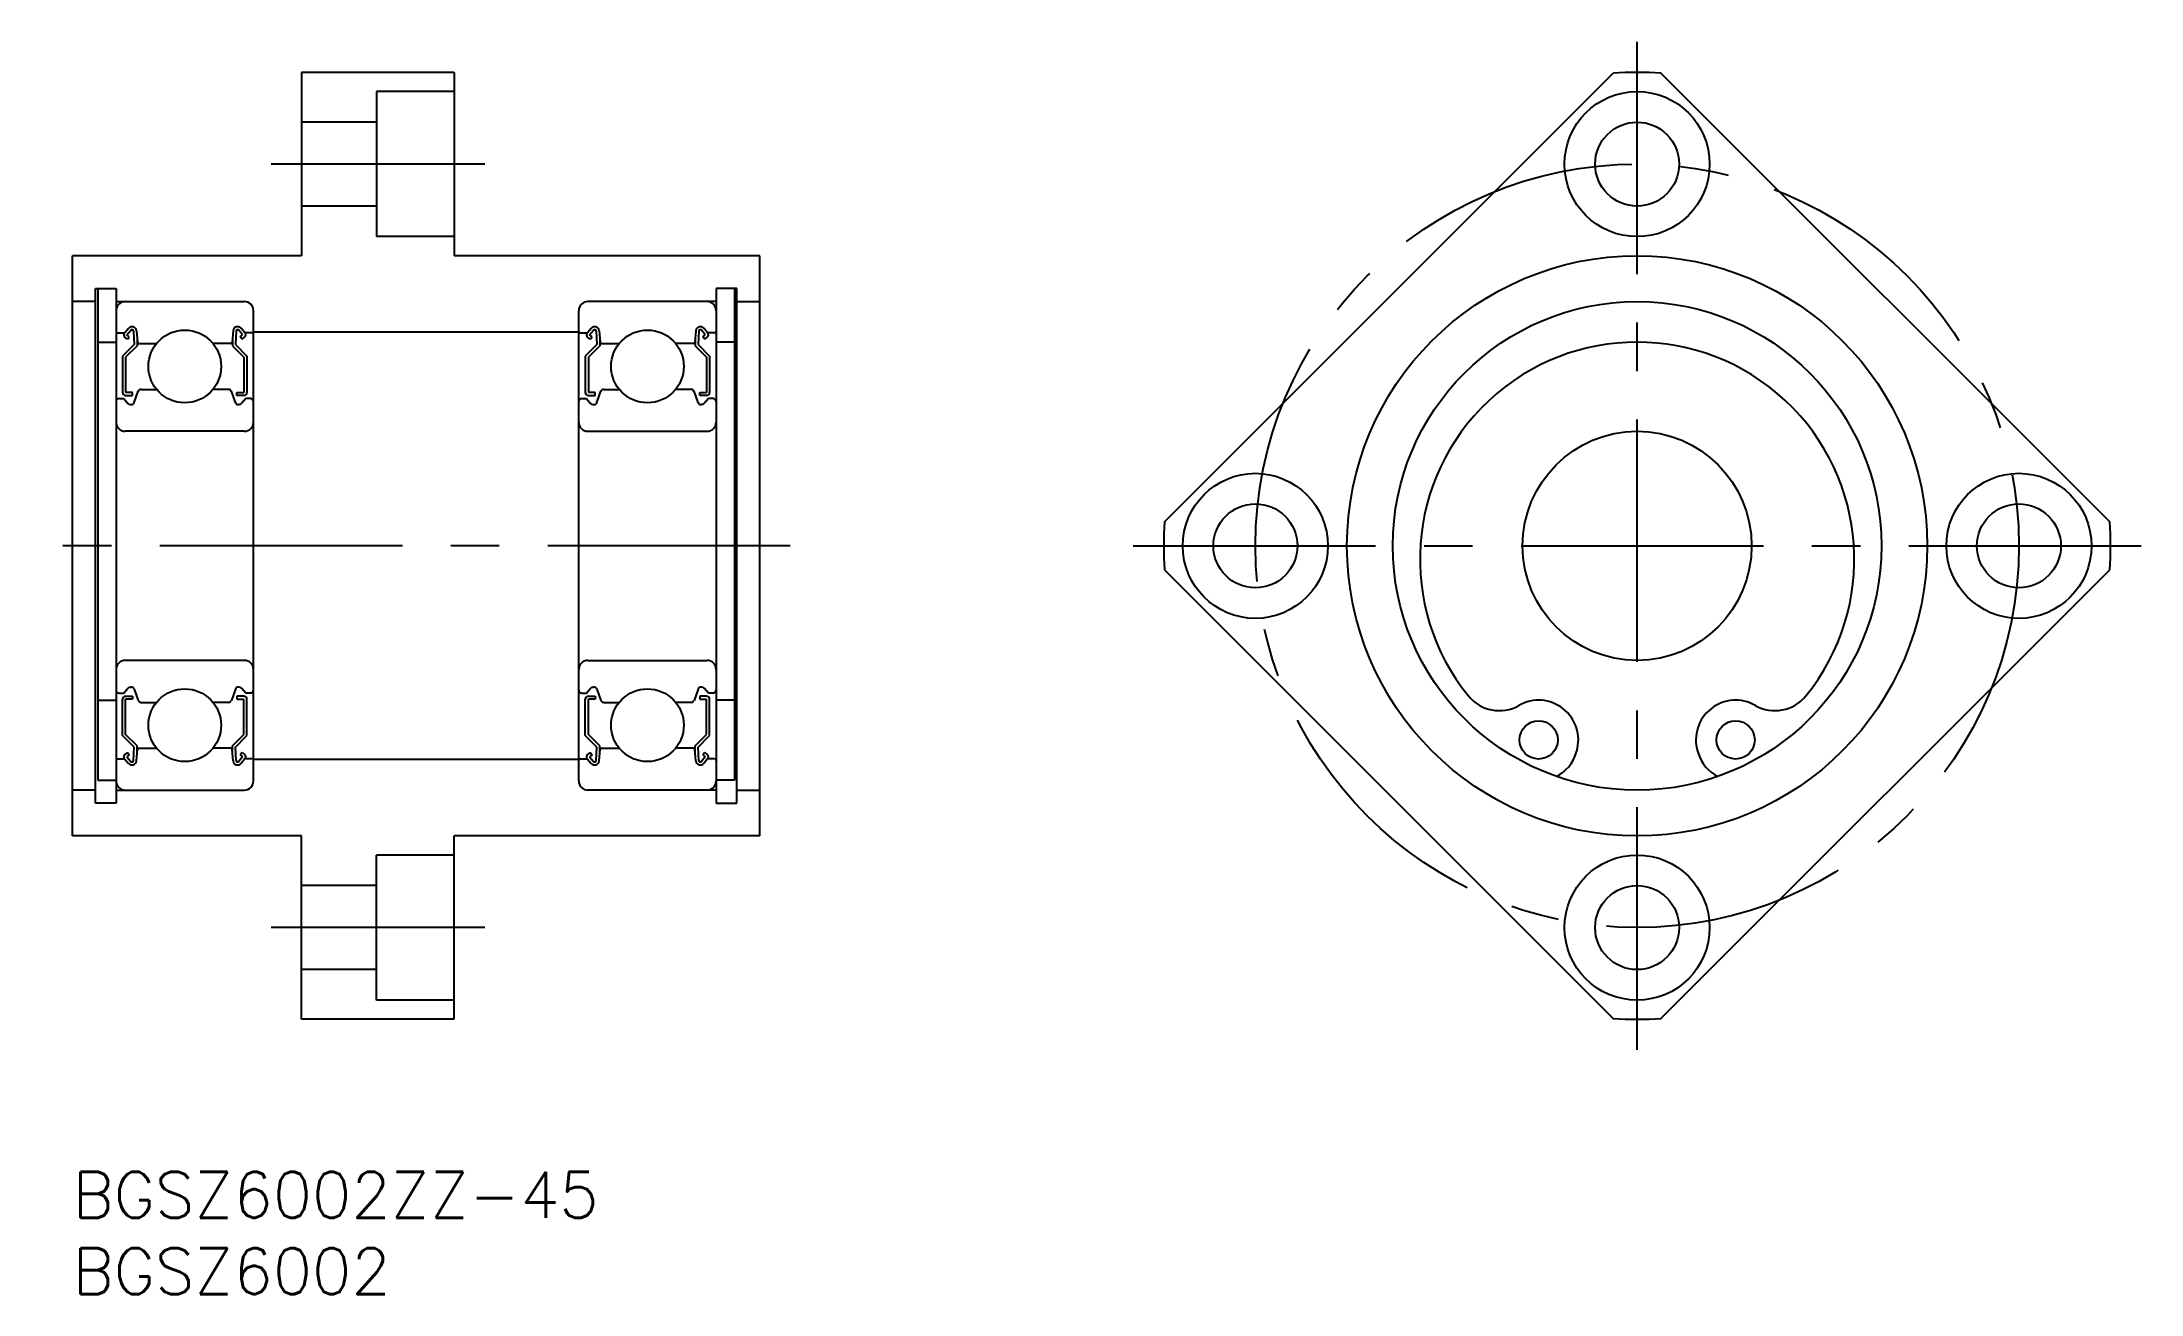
# Model space of a CAD drawing. Extents: x -2 to 135, y -8 to 74.
import ezdxf

# ---------------------------------------------------------------- set-up
doc = ezdxf.new("R2010")
doc.units = 0
doc.header["$LTSCALE"] = 0.5
doc.linetypes.add('CENTER', pattern=[50.8, 31.75, -6.35, 6.35, -6.35])
for name, color, linetype in [('MSM_CENTER', 1, 'CENTER'), ('MSM_CONTINUOUS', 7, 'CONTINUOUS'), ('MSM_PART_NUMBER', 7, 'CONTINUOUS')]:
    doc.layers.add(name, color=color, linetype=linetype)
doc.styles.get("Standard").update_dxf_attribs({"font": 'txt.shx', "height": 3, "bigfont": 'bigfont.shx'})

# ---------------------------------------------------------------- blocks, each defined once
blk = doc.blocks.new('*U6')
at = {"layer": 'MSM_PART_NUMBER'}
blk.add_text('BGSZ6002ZZ-45', height=3, dxfattribs=at).set_placement((0, -3))
blk = doc.blocks.new('*U7')
at = {"layer": 'MSM_PART_NUMBER'}
blk.add_text('BGSZ6002', height=3, dxfattribs=at).set_placement((0, -8))

msp = doc.modelspace()

# ---------------------------------------------------------------- linework, layer by layer
at = {"layer": 'MSM_CENTER'}
for p, q in [((102.46, 8), (102.46, 74)), ((27, 66), (13, 66)), ((47, 41), (-2, 41)), ((69.46, 41), (135.46, 41)), ((27, 16), (13, 16))]:
    msp.add_line(p, q, dxfattribs=at)
msp.add_circle((102.46, 41), 25, dxfattribs=at)
at = {"layer": 'MSM_CONTINUOUS'}
for p, q in [((15, 72), (15, 60)), ((25, 72), (15, 72)), ((25, 72), (25, 60)), ((71.5, 42.57), (100.89, 71.96)), ((104.02, 71.96), (133.42, 42.57)), ((19.9, 70.75), (19.9, 61.25)), ((25, 70.75), (19.9, 70.75)), ((19.9, 68.75), (15, 68.75)), ((19.9, 63.25), (15, 63.25)), ((25, 61.25), (19.9, 61.25)), ((0, 22), (0, 60)), ((15, 60), (0, 60)), ((45, 60), (25, 60)), ((45, 22), (45, 60)), ((1.5, 57.85, -1.3), (2.85, 57.85, -1.3)), ((1.5, 24.15, -0.1), (1.5, 57.85, -0.1)), ((1.65, 57.85), (1.65, 25.65)), ((2.85, 57.85), (2.85, 24.15)), ((42.15, 57.85), (42.15, 24.15)), ((43.5, 57.85, -1.3), (42.15, 57.85, -1.3)), ((43.35, 57.85), (43.35, 25.65)), ((43.5, 24.15, -0.1), (43.5, 57.85, -0.1)), ((1.5, 57, -1.3), (0, 57, -1.3)), ((2.85, 57), (11.25, 57)), ((11.85, 25.6), (11.85, 56.4)), ((33.15, 25.6), (33.15, 56.4)), ((42.15, 57), (33.75, 57)), ((43.5, 57, -1.3), (45, 57, -1.3)), ((3.41, 54.95), (3.66, 55.25)), ((3.56, 54.82), (3.81, 55.12)), ((3.99, 55.06), (4.03, 54.18)), ((4.19, 55.08), (4.25, 54.34)), ((10.51, 55.08), (10.45, 54.34)), ((10.71, 55.06), (10.67, 54.18)), ((11.14, 54.82), (10.89, 55.12)), ((11.29, 54.95), (11.04, 55.25)), ((33.15, 55), (11.85, 55)), ((33.71, 54.95), (33.96, 55.25)), ((33.86, 54.82), (34.11, 55.12)), ((34.29, 55.06), (34.33, 54.18)), ((34.49, 55.08), (34.55, 54.34)), ((40.81, 55.08), (40.75, 54.34)), ((41.01, 55.06), (40.97, 54.18)), ((41.44, 54.82), (41.19, 55.12)), ((41.59, 54.95), (41.34, 55.25)), ((1.65, 54.35, -1.3), (2.85, 54.35, -1.3)), ((2.95, 54.95), (3.41, 54.95)), ((4.03, 54.18), (3.28, 53.43)), ((3.59, 54.54), (3.43, 54.67)), ((4.23, 54.1), (3.48, 53.35)), ((3.72, 54.69), (3.56, 54.82)), ((3.59, 54.54), (3.72, 54.69)), ((4.23, 54.57), (4.23, 54.1)), ((4.35, 54.25), (5.5, 54.25)), ((10.35, 54.25), (9.2, 54.25)), ((10.47, 54.57), (10.47, 54.1)), ((10.47, 54.1), (11.22, 53.35)), ((10.67, 54.18), (11.42, 53.43)), ((10.98, 54.69), (11.14, 54.82)), ((11.11, 54.54), (10.98, 54.69)), ((11.11, 54.54), (11.27, 54.67)), ((11.75, 54.95), (11.29, 54.95)), ((33.25, 54.95), (33.71, 54.95)), ((34.33, 54.18), (33.58, 53.43)), ((33.89, 54.54), (33.73, 54.67)), ((34.53, 54.1), (33.78, 53.35)), ((34.02, 54.69), (33.86, 54.82)), ((33.89, 54.54), (34.02, 54.69)), ((34.53, 54.57), (34.53, 54.1)), ((34.65, 54.25), (35.8, 54.25)), ((40.65, 54.25), (39.5, 54.25)), ((40.77, 54.57), (40.77, 54.1)), ((40.77, 54.1), (41.52, 53.35)), ((40.97, 54.18), (41.72, 53.43)), ((41.28, 54.69), (41.44, 54.82)), ((41.41, 54.54), (41.28, 54.69)), ((41.41, 54.54), (41.57, 54.67)), ((42.05, 54.95), (41.59, 54.95)), ((43.35, 54.35, -1.3), (42.15, 54.35, -1.3)), ((3.28, 53.43), (3.28, 51.05)), ((3.48, 53.35), (3.48, 51.05)), ((11.22, 53.35), (11.22, 51.05)), ((11.42, 53.43), (11.42, 51.05)), ((33.58, 53.43), (33.58, 51.05)), ((33.78, 53.35), (33.78, 51.05)), ((41.52, 53.35), (41.52, 51.05)), ((41.72, 53.43), (41.72, 51.05)), ((3.93, 51.05), (3.48, 51.05)), ((3.93, 50.85), (3.93, 51.05)), ((4.03, 50.38), (4.3, 51.12)), ((4.49, 51.25), (5.5, 51.25)), ((10.21, 51.25), (9.2, 51.25)), ((10.67, 50.38), (10.4, 51.12)), ((10.77, 50.85), (10.77, 51.05)), ((10.77, 51.05), (11.22, 51.05)), ((34.23, 51.05), (33.78, 51.05)), ((34.23, 50.85), (34.23, 51.05)), ((34.33, 50.38), (34.6, 51.12)), ((34.79, 51.25), (35.8, 51.25)), ((40.51, 51.25), (39.5, 51.25)), ((40.97, 50.38), (40.7, 51.12)), ((41.07, 50.85), (41.07, 51.05)), ((41.07, 51.05), (41.52, 51.05)), ((3.05, 50.65), (3.35, 50.65)), ((3.35, 50.65), (3.63, 50.32)), ((3.48, 50.85), (3.93, 50.85)), ((3.78, 50.25), (3.84, 50.25)), ((11.22, 50.85), (10.77, 50.85)), ((10.92, 50.25), (10.86, 50.25)), ((11.35, 50.65), (11.07, 50.32)), ((11.65, 50.65), (11.35, 50.65)), ((33.35, 50.65), (33.65, 50.65)), ((33.65, 50.65), (33.93, 50.32)), ((33.78, 50.85), (34.23, 50.85)), ((34.08, 50.25), (34.14, 50.25)), ((41.52, 50.85), (41.07, 50.85)), ((41.22, 50.25), (41.16, 50.25)), ((41.65, 50.65), (41.37, 50.32)), ((41.95, 50.65), (41.65, 50.65)), ((11.25, 48.5), (3.45, 48.5)), ((33.75, 48.5), (41.55, 48.5)), ((71.5, 39.43), (100.89, 10.04)), ((104.02, 10.04), (133.42, 39.43)), ((11.25, 33.5), (3.45, 33.5)), ((33.75, 33.5), (41.55, 33.5)), ((3.35, 31.35), (3.63, 31.68)), ((3.78, 31.75), (3.84, 31.75)), ((4.03, 31.62), (4.3, 30.88)), ((10.67, 31.62), (10.4, 30.88)), ((10.92, 31.75), (10.86, 31.75)), ((11.35, 31.35), (11.07, 31.68)), ((33.65, 31.35), (33.93, 31.68)), ((34.08, 31.75), (34.14, 31.75)), ((34.33, 31.62), (34.6, 30.88)), ((40.97, 31.62), (40.7, 30.88)), ((41.22, 31.75), (41.16, 31.75)), ((41.65, 31.35), (41.37, 31.68)), ((1.65, 30.89, -1.3), (2.85, 30.89, -1.3)), ((3.05, 31.35), (3.35, 31.35)), ((3.28, 28.57), (3.28, 30.95)), ((3.48, 31.15), (3.93, 31.15)), ((3.93, 30.95), (3.48, 30.95)), ((3.48, 28.65), (3.48, 30.95)), ((3.93, 31.15), (3.93, 30.95)), ((4.49, 30.75), (5.5, 30.75)), ((10.21, 30.75), (9.2, 30.75)), ((10.77, 31.15), (10.77, 30.95)), ((11.22, 31.15), (10.77, 31.15)), ((10.77, 30.95), (11.22, 30.95)), ((11.22, 28.65), (11.22, 30.95)), ((11.65, 31.35), (11.35, 31.35)), ((11.42, 28.57), (11.42, 30.95)), ((33.35, 31.35), (33.65, 31.35)), ((33.58, 28.57), (33.58, 30.95)), ((33.78, 31.15), (34.23, 31.15)), ((33.78, 28.65), (33.78, 30.95)), ((34.23, 30.95), (33.78, 30.95)), ((34.23, 31.15), (34.23, 30.95)), ((34.79, 30.75), (35.8, 30.75)), ((40.51, 30.75), (39.5, 30.75)), ((41.52, 31.15), (41.07, 31.15)), ((41.07, 31.15), (41.07, 30.95)), ((41.07, 30.95), (41.52, 30.95)), ((41.52, 28.65), (41.52, 30.95)), ((41.95, 31.35), (41.65, 31.35)), ((41.72, 28.57), (41.72, 30.95)), ((43.35, 30.89, -1.3), (42.15, 30.89, -1.3)), ((4.03, 27.82), (3.28, 28.57)), ((4.23, 27.9), (3.48, 28.65)), ((3.99, 26.94), (4.03, 27.82)), ((4.19, 26.92), (4.25, 27.66)), ((4.23, 27.43), (4.23, 27.9)), ((4.35, 27.75), (5.5, 27.75)), ((10.35, 27.75), (9.2, 27.75)), ((10.51, 26.92), (10.45, 27.66)), ((10.47, 27.9), (11.22, 28.65)), ((10.47, 27.43), (10.47, 27.9)), ((10.67, 27.82), (11.42, 28.57)), ((10.71, 26.94), (10.67, 27.82)), ((34.33, 27.82), (33.58, 28.57)), ((34.53, 27.9), (33.78, 28.65)), ((34.29, 26.94), (34.33, 27.82)), ((34.49, 26.92), (34.55, 27.66)), ((34.53, 27.43), (34.53, 27.9)), ((34.65, 27.75), (35.8, 27.75)), ((40.65, 27.75), (39.5, 27.75)), ((40.81, 26.92), (40.75, 27.66)), ((40.77, 27.9), (41.52, 28.65)), ((40.77, 27.43), (40.77, 27.9)), ((40.97, 27.82), (41.72, 28.57)), ((41.01, 26.94), (40.97, 27.82)), ((98.47, 27.44), (98.5, 27.56)), ((106.41, 27.56), (106.45, 27.44)), ((2.95, 27.05), (3.41, 27.05)), ((3.41, 27.05), (3.66, 26.75)), ((3.59, 27.46), (3.43, 27.33)), ((3.72, 27.31), (3.56, 27.18)), ((3.56, 27.18), (3.81, 26.88)), ((3.59, 27.46), (3.72, 27.31)), ((11.14, 27.18), (10.89, 26.88)), ((11.11, 27.46), (10.98, 27.31)), ((10.98, 27.31), (11.14, 27.18)), ((11.29, 27.05), (11.04, 26.75)), ((11.11, 27.46), (11.27, 27.33)), ((11.75, 27.05), (11.29, 27.05)), ((33.15, 27), (11.85, 27)), ((33.25, 27.05), (33.71, 27.05)), ((33.71, 27.05), (33.96, 26.75)), ((33.89, 27.46), (33.73, 27.33)), ((34.02, 27.31), (33.86, 27.18)), ((33.86, 27.18), (34.11, 26.88)), ((33.89, 27.46), (34.02, 27.31)), ((41.44, 27.18), (41.19, 26.88)), ((41.41, 27.46), (41.28, 27.31)), ((41.28, 27.31), (41.44, 27.18)), ((41.59, 27.05), (41.34, 26.75)), ((41.41, 27.46), (41.57, 27.33)), ((42.05, 27.05), (41.59, 27.05)), ((1.5, 25, -1.3), (0, 25, -1.3)), ((1.65, 25.65, -1.3), (2.85, 25.65, -1.3)), ((2.85, 25), (11.25, 25)), ((42.15, 25), (33.75, 25)), ((43.35, 25.65, -1.3), (42.15, 25.65, -1.3)), ((43.5, 25, -1.3), (45, 25, -1.3)), ((2.85, 24.15, -1.3), (1.5, 24.15, -1.3)), ((42.15, 24.15, -1.3), (43.5, 24.15, -1.3)), ((15, 22), (0, 22)), ((15, 10), (15, 22)), ((45, 22), (25, 22)), ((25, 10), (25, 22)), ((19.9, 11.25), (19.9, 20.75)), ((25, 20.75), (19.9, 20.75)), ((19.9, 18.75), (15, 18.75)), ((19.9, 13.25), (15, 13.25)), ((25, 11.25), (19.9, 11.25)), ((25, 10), (15, 10))]:
    msp.add_line(p, q, dxfattribs=at)
for centre, radius in [((102.46, 66), 4.75), ((102.46, 66), 2.75), ((102.46, 41), 19), ((102.46, 41), 16), ((7.35, 52.75), 2.38), ((37.65, 52.75), 2.38), ((102.46, 41), 7.5), ((77.46, 41), 4.75), ((127.46, 41), 4.75), ((77.46, 41), 2.75), ((127.46, 41), 2.75), ((7.35, 29.25), 2.38), ((37.65, 29.25), 2.38), ((96.01, 28.29), 1.25), ((108.91, 28.29), 1.25), ((102.46, 16), 4.75), ((102.46, 16), 2.75)]:
    msp.add_circle(centre, radius, dxfattribs=at)
for centre, radius, start, end in [((102.46, 41), 31, 87.1034, 92.8966), ((3.45, 56.4), 0.6, 90, 180), ((11.25, 56.4), 0.6, 0, 90), ((33.75, 56.4), 0.6, 90, 180), ((41.55, 56.4), 0.6, 0, 90), ((2.95, 55.05), 0.1, 180, 270), ((3.89, 55.05), 0.3, 4.9968, 140.0002), ((3.89, 55.06), 0.1, 2.8198, 140.0033), ((10.81, 55.05), 0.3, 39.9998, 175.0032), ((10.81, 55.06), 0.1, 39.9967, 177.1802), ((11.75, 55.05), 0.1, 270, 0), ((33.25, 55.05), 0.1, 180, 270), ((34.19, 55.05), 0.3, 4.9968, 140.0002), ((34.19, 55.06), 0.1, 2.8198, 140.0033), ((41.11, 55.05), 0.3, 39.9998, 175.0032), ((41.11, 55.06), 0.1, 39.9967, 177.1802), ((42.05, 55.05), 0.1, 270, 0), ((3.56, 54.82), 0.2, 140.0002, 230.0848), ((4.35, 54.35), 0.1, 184.9968, 269.9995), ((10.35, 54.35), 0.1, 270.0005, 355.0032), ((11.14, 54.82), 0.2, 309.9152, 39.9998), ((33.86, 54.82), 0.2, 140.0002, 230.0848), ((34.65, 54.35), 0.1, 184.9968, 269.9995), ((40.65, 54.35), 0.1, 270.0005, 355.0032), ((41.44, 54.82), 0.2, 309.9152, 39.9998), ((102.46, 40.12), 14.22, 320.9849, 219.0151), ((3.48, 51.05), 0.2, 180, 270), ((4.49, 51.05), 0.2, 90, 159.9919), ((10.21, 51.05), 0.2, 20.0081, 90), ((11.22, 51.05), 0.2, 270, 0), ((33.78, 51.05), 0.2, 180, 270), ((34.79, 51.05), 0.2, 90, 159.9919), ((40.51, 51.05), 0.2, 20.0081, 90), ((41.52, 51.05), 0.2, 270, 0), ((3.05, 50.45), 0.2, 90, 180), ((3.78, 50.45), 0.2, 219.9962, 270), ((3.84, 50.45), 0.2, 270, 339.9919), ((10.86, 50.45), 0.2, 200.0081, 270), ((10.92, 50.45), 0.2, 270, 320.0038), ((11.65, 50.45), 0.2, 0, 90), ((33.35, 50.45), 0.2, 90, 180), ((34.08, 50.45), 0.2, 219.9962, 270), ((34.14, 50.45), 0.2, 270, 339.9919), ((41.16, 50.45), 0.2, 200.0081, 270), ((41.22, 50.45), 0.2, 270, 320.0038), ((41.95, 50.45), 0.2, 0, 90), ((3.45, 49.1), 0.6, 180, 270), ((11.25, 49.1), 0.6, 270, 0), ((33.75, 49.1), 0.6, 180, 270), ((41.55, 49.1), 0.6, 270, 0), ((102.46, 41), 31, 177.1034, 182.8966), ((102.46, 41), 31, 357.1034, 2.8966), ((3.45, 32.9), 0.6, 90, 180), ((11.25, 32.9), 0.6, 0, 90), ((33.75, 32.9), 0.6, 90, 180), ((41.55, 32.9), 0.6, 0, 90), ((3.78, 31.55), 0.2, 90, 140.0038), ((3.84, 31.55), 0.2, 20.0081, 90), ((10.86, 31.55), 0.2, 90, 159.9919), ((10.92, 31.55), 0.2, 39.9962, 90), ((34.08, 31.55), 0.2, 90, 140.0038), ((34.14, 31.55), 0.2, 20.0081, 90), ((41.16, 31.55), 0.2, 90, 159.9919), ((41.22, 31.55), 0.2, 39.9962, 90), ((3.05, 31.55), 0.2, 180, 270), ((3.48, 30.95), 0.2, 90, 180), ((4.49, 30.95), 0.2, 200.0081, 270), ((10.21, 30.95), 0.2, 270, 339.9919), ((11.22, 30.95), 0.2, 0, 90), ((11.65, 31.55), 0.2, 270, 0), ((33.35, 31.55), 0.2, 180, 270), ((33.78, 30.95), 0.2, 90, 180), ((34.79, 30.95), 0.2, 200.0081, 270), ((40.51, 30.95), 0.2, 270, 339.9919), ((41.52, 30.95), 0.2, 0, 90), ((41.95, 31.55), 0.2, 270, 0), ((93.43, 32.81), 2.6, 219.0151, 299.7762), ((96.01, 28.29), 2.6, 343.6002, 119.7762), ((108.91, 28.29), 2.6, 60.2238, 196.3998), ((111.49, 32.81), 2.6, 240.2238, 320.9849), ((4.35, 27.65), 0.1, 90.0005, 175.0032), ((10.35, 27.65), 0.1, 4.9968, 89.9995), ((34.65, 27.65), 0.1, 90.0005, 175.0032), ((40.65, 27.65), 0.1, 4.9968, 89.9995), ((2.95, 26.95), 0.1, 90, 180), ((3.56, 27.18), 0.2, 129.9152, 219.9998), ((3.89, 26.95), 0.3, 219.9998, 355.0032), ((3.89, 26.94), 0.1, 219.9967, 357.1802), ((10.81, 26.95), 0.3, 184.9968, 320.0002), ((10.81, 26.94), 0.1, 182.8198, 320.0033), ((11.14, 27.18), 0.2, 320.0002, 50.0848), ((11.75, 26.95), 0.1, 0, 90), ((33.25, 26.95), 0.1, 90, 180), ((33.86, 27.18), 0.2, 129.9152, 219.9998), ((34.19, 26.95), 0.3, 219.9998, 355.0032), ((34.19, 26.94), 0.1, 219.9967, 357.1802), ((41.11, 26.95), 0.3, 184.9968, 320.0002), ((41.11, 26.94), 0.1, 182.8198, 320.0033), ((41.44, 27.18), 0.2, 320.0002, 50.0848), ((42.05, 26.95), 0.1, 0, 90), ((96.07, 28.15), 2.5, 295.9172, 343.6002), ((108.85, 28.15), 2.5, 196.3998, 244.0828), ((3.45, 25.6), 0.6, 180, 270), ((11.25, 25.6), 0.6, 270, 0), ((33.75, 25.6), 0.6, 180, 270), ((41.55, 25.6), 0.6, 270, 0), ((102.46, 41), 31, 267.1034, 272.8966)]:
    msp.add_arc(centre, radius, start, end, dxfattribs=at)

# ---------------------------------------------------------------- block references
for name in ['*U6', '*U7']:
    msp.add_blockref(name, (0, 0), dxfattribs=at)

doc.saveas('drawing.dxf')
